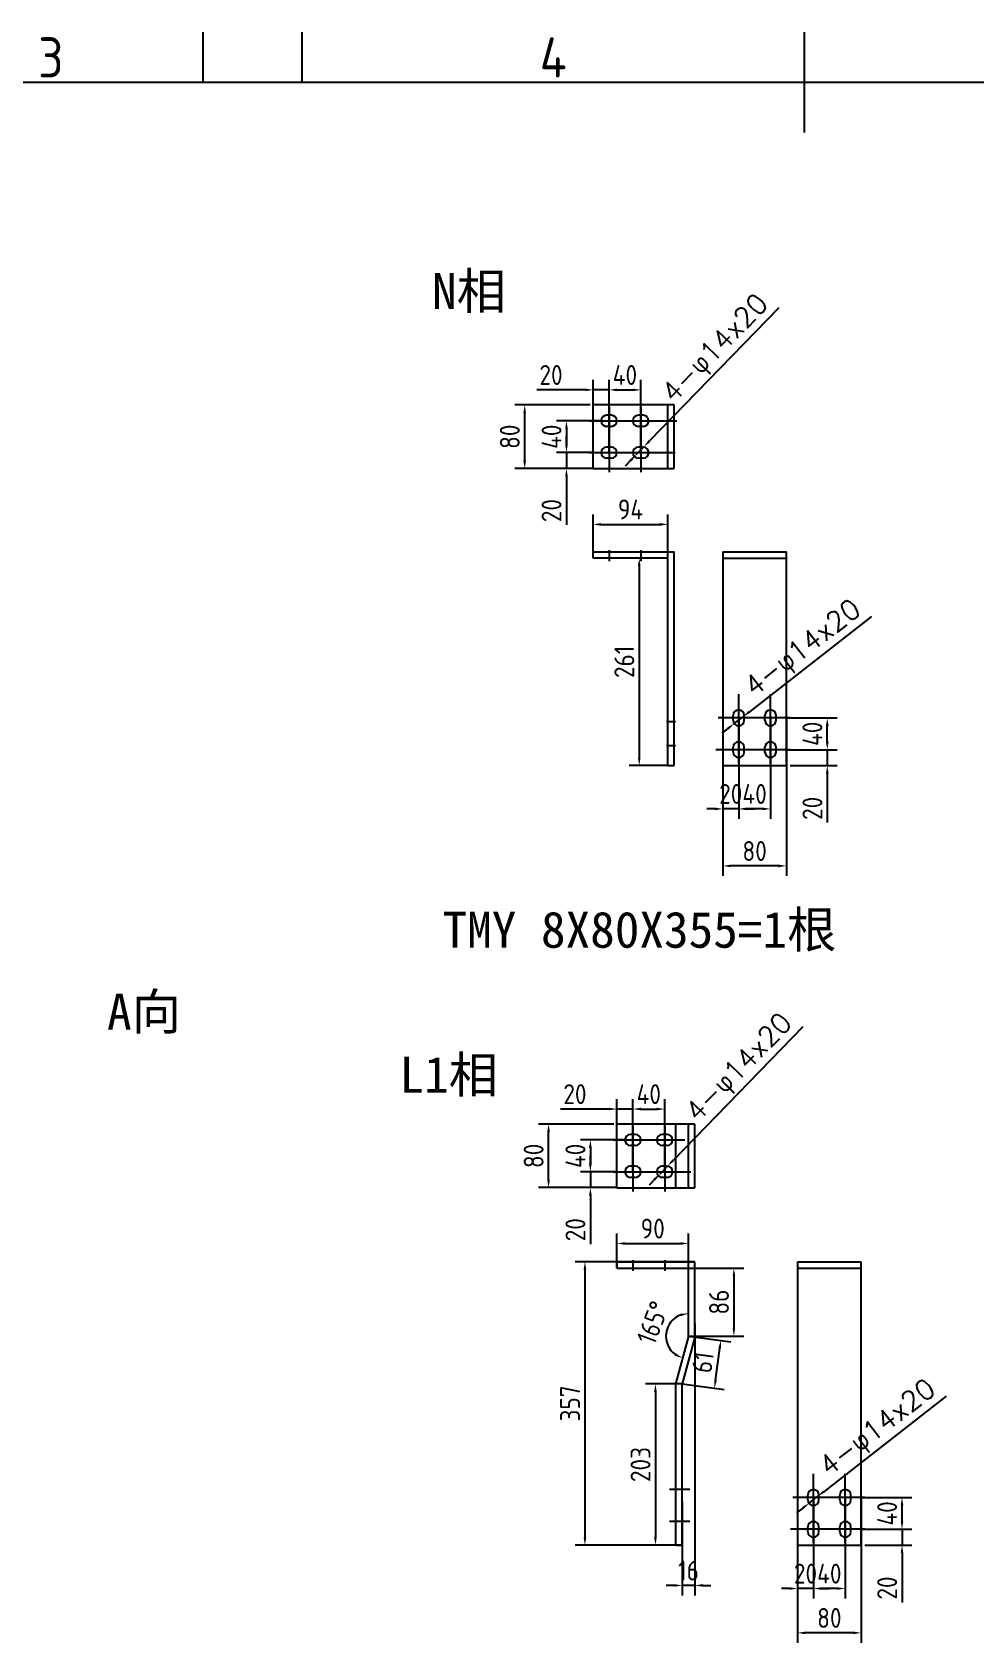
# Model space of a CAD drawing. Extents: x 619634 to 631942, y -3666 to 10046.
# Drawn here: x 628033 to 629219, y 2323 to 4350 of the extents above; entities that cross this region are included whole.
import ezdxf
from ezdxf.enums import TextEntityAlignment as Align

# ---------------------------------------------------------------- set-up
doc = ezdxf.new("R2010")
doc.units = 0
doc.header["$LTSCALE"] = 1000
doc.header["$MEASUREMENT"] = 0
doc.header["$PDMODE"] = 35
doc.layers.get('0').update_dxf_attribs({"linetype": 'CONTINUOUS'})
doc.layers.get('Defpoints').update_dxf_attribs({"linetype": 'CONTINUOUS'})
for name, color, linetype in [('FRAME050', 6, 'CONTINUOUS'), ('FRAME070', 5, 'CONTINUOUS'), ('标注', 3, 'CONTINUOUS')]:
    doc.layers.add(name, color=color, linetype=linetype)
doc.styles.add('ISOCP', font='isocp.shx')
doc.styles.get("Standard").update_dxf_attribs({"font": 'GBENOR', "bigfont": 'GBCBIG'})
doc.styles.add('STYLE2', font='', dxfattribs={"height": 7})
doc.styles.get('STYLE2').set_extended_font_data('SimSun')
doc.dimstyles.get("Standard").update_dxf_attribs({"dimscale": 100, "dimtxt": 3.5, "dimasz": 3.5, "dimexe": 0, "dimexo": 0, "dimgap": 0.2, "dimtad": 1, "dimdec": 0, "dimzin": 0, "dimdsep": 46, "dimtxsty": 'Standard', "dimcen": 0.09, "dimclrd": 3, "dimclre": 3, "dimclrt": 3, "dimadec": 0, "dimazin": 0, "dimtfac": 1, "dimtdec": 0, "dimtmove": 2, "dimatfit": 3, "dimfxl": 1, "dimtolj": 1, "dimtzin": 0, "dimarcsym": 0})
doc.dimstyles.new('STANDARD$0', dxfattribs={"dimtxt": 5, "dimasz": 5, "dimexe": 2.5, "dimexo": 0, "dimgap": 1.25, "dimtad": 1, "dimdec": 0, "dimzin": 0, "dimdsep": 46, "dimtxsty": 'Standard', "dimcen": 0, "dimadec": 0, "dimazin": 0, "dimtfac": 0.514286, "dimtdec": 0, "dimtix": 1, "dimtmove": 0, "dimatfit": 3, "dimfxl": 1, "dimtolj": 1, "dimtzin": 0, "dimarcsym": 0})

# ---------------------------------------------------------------- blocks, each defined once
blk = doc.blocks.new('*D1984')
at = {"layer": 'Defpoints', "color": 0}
for p in [(628799, 3900), (628759, 3821), (628799, 3821)]:
    blk.add_point(p, dxfattribs=at)
at = {"layer": '标注', "color": 0, "lineweight": -2}
for p, q in [((628759, 3821), (628759, 3912.5)), ((628799, 3821), (628799, 3912.5)), ((628769, 3900), (628789, 3900))]:
    blk.add_line(p, q, dxfattribs=at)
at = {"layer": '标注', "color": 0}
for points in [[(628769, 3901.6), (628769, 3898.3), (628759, 3900)], [(628789, 3901.6), (628789, 3898.3), (628799, 3900)]]:
    blk.add_solid(points, dxfattribs=at)
at = {"layer": '标注', "color": 0, "insert": (628779, 3918.7), "char_height": 25, "attachment_point": 5}
blk.add_mtext('\\A1;40', dxfattribs=at)
blk = doc.blocks.new('*D1985')
at = {"layer": 'Defpoints', "color": 0}
for p in [(628749, 3861), (628705.5, 3821), (628739, 3821)]:
    blk.add_point(p, dxfattribs=at)
at = {"layer": '标注', "color": 0, "lineweight": -2}
for p, q in [((628749, 3861), (628693, 3861)), ((628705.5, 3851), (628705.5, 3831)), ((628739, 3821), (628693, 3821))]:
    blk.add_line(p, q, dxfattribs=at)
at = {"layer": '标注', "color": 0}
for points in [[(628703.8, 3851), (628707.1, 3851), (628705.5, 3861)], [(628703.8, 3831), (628707.1, 3831), (628705.5, 3821)]]:
    blk.add_solid(points, dxfattribs=at)
at = {"layer": '标注', "color": 0, "insert": (628686.7, 3841), "char_height": 25, "attachment_point": 5, "rotation": 90}
blk.add_mtext('\\A1;40', dxfattribs=at)
blk = doc.blocks.new('*D1986')
at = {"layer": 'Defpoints', "color": 0}
for p in [(628705.5, 3821), (628739, 3821), (628739, 3801)]:
    blk.add_point(p, dxfattribs=at)
at = {"layer": '标注', "color": 0, "lineweight": -2}
for p, q in [((628705.5, 3831), (628705.5, 3841)), ((628739, 3821), (628693, 3821)), ((628705.5, 3821), (628705.5, 3801)), ((628739, 3801), (628693, 3801)), ((628705.5, 3791), (628705.5, 3730.1))]:
    blk.add_line(p, q, dxfattribs=at)
at = {"layer": '标注', "color": 0}
for points in [[(628703.8, 3831), (628707.1, 3831), (628705.5, 3821)], [(628703.8, 3791), (628707.1, 3791), (628705.5, 3801)]]:
    blk.add_solid(points, dxfattribs=at)
at = {"layer": '标注', "color": 0, "insert": (628686.7, 3748.1), "char_height": 25, "attachment_point": 5, "rotation": 90}
blk.add_mtext('\\A1;20', dxfattribs=at)
blk = doc.blocks.new('*D1987')
at = {"layer": 'Defpoints', "color": 0}
for p in [(628793.2, 3818.5), (628802.9, 3828.5)]:
    blk.add_point(p, dxfattribs=at)
at = {"layer": '标注', "color": 0, "lineweight": -2}
for p, q in [((628972.7, 4003.2), (628809.9, 3835.7)), ((628786.2, 3811.3), (628779.2, 3804.1)), ((628793.2, 3818.5), (628802.9, 3828.5))]:
    blk.add_line(p, q, dxfattribs=at)
at = {"layer": '标注', "color": 0}
for points in [[(628808.7, 3836.8), (628811.1, 3834.5), (628802.9, 3828.5)], [(628785, 3812.4), (628787.4, 3810.1), (628793.2, 3818.5)]]:
    blk.add_solid(points, dxfattribs=at)
at = {"layer": '标注', "color": 0, "insert": (628894.3, 3950.5), "char_height": 25, "attachment_point": 5, "rotation": 45.8294}
blk.add_mtext('\\A1;{\\Ftxt.shx|c0;4-}φ{\\Ftxt.shx|c0;14x20}', dxfattribs=at)
blk = doc.blocks.new('*D1988')
at = {"layer": 'Defpoints', "color": 0}
for p in [(628759, 3900), (628739, 3861), (628759, 3861)]:
    blk.add_point(p, dxfattribs=at)
at = {"layer": '标注', "color": 0, "lineweight": -2}
for p, q in [((628739, 3861), (628739, 3912.5)), ((628759, 3861), (628759, 3912.5)), ((628729, 3900), (628668.1, 3900)), ((628759, 3900), (628739, 3900)), ((628769, 3900), (628779, 3900))]:
    blk.add_line(p, q, dxfattribs=at)
at = {"layer": '标注', "color": 0}
for points in [[(628729, 3901.6), (628729, 3898.3), (628739, 3900)], [(628769, 3901.6), (628769, 3898.3), (628759, 3900)]]:
    blk.add_solid(points, dxfattribs=at)
at = {"layer": '标注', "color": 0, "insert": (628686, 3918.7), "char_height": 25, "attachment_point": 5}
blk.add_mtext('\\A1;20', dxfattribs=at)
blk = doc.blocks.new('*D1989')
at = {"layer": 'Defpoints', "color": 0}
for p in [(628652.9, 3881), (628735.2, 3881), (628735.2, 3801)]:
    blk.add_point(p, dxfattribs=at)
at = {"layer": '标注', "color": 0, "lineweight": -2}
for p, q in [((628735.2, 3881), (628640.4, 3881)), ((628652.9, 3811), (628652.9, 3871)), ((628735.2, 3801), (628640.4, 3801))]:
    blk.add_line(p, q, dxfattribs=at)
at = {"layer": '标注', "color": 0}
for points in [[(628651.2, 3871), (628654.6, 3871), (628652.9, 3881)], [(628651.2, 3811), (628654.6, 3811), (628652.9, 3801)]]:
    blk.add_solid(points, dxfattribs=at)
at = {"layer": '标注', "color": 0, "insert": (628634.2, 3841), "char_height": 25, "attachment_point": 5, "rotation": 90}
blk.add_mtext('\\A1;80', dxfattribs=at)
blk = doc.blocks.new('*D1990')
at = {"layer": 'Defpoints', "color": 0}
for p in [(628902.1, 3487.2), (628982.1, 3487.2), (628902.1, 3301)]:
    blk.add_point(p, dxfattribs=at)
at = {"layer": '标注', "color": 0, "lineweight": -2}
for p, q in [((628902.1, 3487.2), (628902.1, 3288.5)), ((628982.1, 3487.2), (628982.1, 3288.5)), ((628972.1, 3301), (628912.1, 3301))]:
    blk.add_line(p, q, dxfattribs=at)
at = {"layer": '标注', "color": 0}
for points in [[(628912.1, 3302.6), (628912.1, 3299.3), (628902.1, 3301)], [(628972.1, 3302.6), (628972.1, 3299.3), (628982.1, 3301)]]:
    blk.add_solid(points, dxfattribs=at)
at = {"layer": '标注', "color": 0, "insert": (628942.1, 3319.7), "char_height": 25, "attachment_point": 5}
blk.add_mtext('\\A1;80', dxfattribs=at)
blk = doc.blocks.new('*D1991')
at = {"layer": 'Defpoints', "color": 0}
for p in [(628922.1, 3487.2), (628962.1, 3487.2), (628922.1, 3372.7)]:
    blk.add_point(p, dxfattribs=at)
at = {"layer": '标注', "color": 0, "lineweight": -2}
for p, q in [((628922.1, 3487.2), (628922.1, 3360.2)), ((628962.1, 3487.2), (628962.1, 3360.2)), ((628952.1, 3372.7), (628932.1, 3372.7))]:
    blk.add_line(p, q, dxfattribs=at)
at = {"layer": '标注', "color": 0}
for points in [[(628932.1, 3374.4), (628932.1, 3371), (628922.1, 3372.7)], [(628952.1, 3374.4), (628952.1, 3371), (628962.1, 3372.7)]]:
    blk.add_solid(points, dxfattribs=at)
at = {"layer": '标注', "color": 0, "insert": (628942.1, 3391.5), "char_height": 25, "attachment_point": 5}
blk.add_mtext('\\A1;40', dxfattribs=at)
blk = doc.blocks.new('*D1992')
at = {"layer": 'Defpoints', "color": 0}
for p in [(628982.1, 3487.2), (629033.5, 3487.2), (628982.1, 3447.2)]:
    blk.add_point(p, dxfattribs=at)
at = {"layer": '标注', "color": 0, "lineweight": -2}
for p, q in [((628982.1, 3487.2), (629046, 3487.2)), ((629033.5, 3457.2), (629033.5, 3477.2)), ((628982.1, 3447.2), (629046, 3447.2))]:
    blk.add_line(p, q, dxfattribs=at)
at = {"layer": '标注', "color": 0}
for points in [[(629031.8, 3477.2), (629035.2, 3477.2), (629033.5, 3487.2)], [(629031.8, 3457.2), (629035.2, 3457.2), (629033.5, 3447.2)]]:
    blk.add_solid(points, dxfattribs=at)
at = {"layer": '标注', "color": 0, "insert": (629014.8, 3467.2), "char_height": 25, "attachment_point": 5, "rotation": 90}
blk.add_mtext('\\A1;40', dxfattribs=at)
blk = doc.blocks.new('*D1993')
at = {"layer": 'Defpoints', "color": 0}
for p in [(628902.1, 3487.2), (628922.1, 3487.2), (628902.1, 3372.7)]:
    blk.add_point(p, dxfattribs=at)
at = {"layer": '标注', "color": 0, "lineweight": -2}
for p, q in [((628902.1, 3487.2), (628902.1, 3360.2)), ((628922.1, 3487.2), (628922.1, 3360.2)), ((628892.1, 3372.7), (628882.1, 3372.7)), ((628922.1, 3372.7), (628902.1, 3372.7)), ((628932.1, 3372.7), (628942.1, 3372.7))]:
    blk.add_line(p, q, dxfattribs=at)
at = {"layer": '标注', "color": 0}
for points in [[(628892.1, 3374.4), (628892.1, 3371), (628902.1, 3372.7)], [(628932.1, 3374.4), (628932.1, 3371), (628922.1, 3372.7)]]:
    blk.add_solid(points, dxfattribs=at)
at = {"layer": '标注', "color": 0, "insert": (628912.1, 3391.5), "char_height": 25, "attachment_point": 5}
blk.add_mtext('\\A1;20', dxfattribs=at)
blk = doc.blocks.new('*D1994')
at = {"layer": 'Defpoints', "color": 0}
for p in [(628982.1, 3447.2), (629033.5, 3447.2), (628986.7, 3427.2)]:
    blk.add_point(p, dxfattribs=at)
at = {"layer": '标注', "color": 0, "lineweight": -2}
for p, q in [((629033.5, 3457.2), (629033.5, 3467.2)), ((628982.1, 3447.2), (629046, 3447.2)), ((629033.5, 3447.2), (629033.5, 3427.2)), ((628986.7, 3427.2), (629046, 3427.2)), ((629033.5, 3417.2), (629033.5, 3355.4))]:
    blk.add_line(p, q, dxfattribs=at)
at = {"layer": '标注', "color": 0}
for points in [[(629031.8, 3457.2), (629035.2, 3457.2), (629033.5, 3447.2)], [(629031.8, 3417.2), (629035.2, 3417.2), (629033.5, 3427.2)]]:
    blk.add_solid(points, dxfattribs=at)
at = {"layer": '标注', "color": 0, "insert": (629014.8, 3373.4), "char_height": 25, "attachment_point": 5, "rotation": 90}
blk.add_mtext('\\A1;20', dxfattribs=at)
blk = doc.blocks.new('*D1995')
at = {"layer": 'Defpoints', "color": 0}
for p in [(628927.6, 3488.7), (628916.5, 3480.1)]:
    blk.add_point(p, dxfattribs=at)
at = {"layer": '标注', "color": 0, "lineweight": -2}
for p, q in [((629089.2, 3614.7), (628935.5, 3494.9)), ((628916.5, 3480.1), (628927.6, 3488.7)), ((628908.6, 3474), (628900.8, 3467.8))]:
    blk.add_line(p, q, dxfattribs=at)
at = {"layer": '标注', "color": 0}
for points in [[(628934.4, 3496.2), (628936.5, 3493.6), (628927.6, 3488.7)], [(628907.6, 3475.3), (628909.7, 3472.7), (628916.5, 3480.1)]]:
    blk.add_solid(points, dxfattribs=at)
at = {"layer": '标注', "color": 0, "insert": (629004.3, 3573.2), "char_height": 25, "attachment_point": 5, "rotation": 37.9261}
blk.add_mtext('\\A1;{\\Ftxt.shx|c0;4-}φ{\\Ftxt.shx|c0;14x20}', dxfattribs=at)
blk = doc.blocks.new('*D2022')
at = {"layer": 'Defpoints', "color": 0}
for p in [(628829, 2995), (628789, 2916.1), (628829, 2916.1)]:
    blk.add_point(p, dxfattribs=at)
at = {"layer": '标注', "color": 0, "lineweight": -2}
for p, q in [((628789, 2916.1), (628789, 3007.5)), ((628829, 2916.1), (628829, 3007.5)), ((628799, 2995), (628819, 2995))]:
    blk.add_line(p, q, dxfattribs=at)
at = {"layer": '标注', "color": 0}
for points in [[(628799, 2996.7), (628799, 2993.4), (628789, 2995)], [(628819, 2996.7), (628819, 2993.4), (628829, 2995)]]:
    blk.add_solid(points, dxfattribs=at)
at = {"layer": '标注', "color": 0, "insert": (628809, 3013.8), "char_height": 25, "attachment_point": 5}
blk.add_mtext('\\A1;40', dxfattribs=at)
blk = doc.blocks.new('*D2023')
at = {"layer": 'Defpoints', "color": 0}
for p in [(628779, 2956.1), (628735.5, 2916.1), (628769, 2916.1)]:
    blk.add_point(p, dxfattribs=at)
at = {"layer": '标注', "color": 0, "lineweight": -2}
for p, q in [((628779, 2956.1), (628723, 2956.1)), ((628735.5, 2946.1), (628735.5, 2926.1)), ((628769, 2916.1), (628723, 2916.1))]:
    blk.add_line(p, q, dxfattribs=at)
at = {"layer": '标注', "color": 0}
for points in [[(628733.8, 2946.1), (628737.2, 2946.1), (628735.5, 2956.1)], [(628733.8, 2926.1), (628737.2, 2926.1), (628735.5, 2916.1)]]:
    blk.add_solid(points, dxfattribs=at)
at = {"layer": '标注', "color": 0, "insert": (628716.7, 2936.1), "char_height": 25, "attachment_point": 5, "rotation": 90}
blk.add_mtext('\\A1;40', dxfattribs=at)
blk = doc.blocks.new('*D2024')
at = {"layer": 'Defpoints', "color": 0}
for p in [(628735.5, 2916.1), (628769, 2916.1), (628769, 2896.1)]:
    blk.add_point(p, dxfattribs=at)
at = {"layer": '标注', "color": 0, "lineweight": -2}
for p, q in [((628735.5, 2926.1), (628735.5, 2936.1)), ((628769, 2916.1), (628723, 2916.1)), ((628735.5, 2916.1), (628735.5, 2896.1)), ((628769, 2896.1), (628723, 2896.1)), ((628735.5, 2886.1), (628735.5, 2825.2))]:
    blk.add_line(p, q, dxfattribs=at)
at = {"layer": '标注', "color": 0}
for points in [[(628733.8, 2926.1), (628737.2, 2926.1), (628735.5, 2916.1)], [(628733.8, 2886.1), (628737.2, 2886.1), (628735.5, 2896.1)]]:
    blk.add_solid(points, dxfattribs=at)
at = {"layer": '标注', "color": 0, "insert": (628716.7, 2843.2), "char_height": 25, "attachment_point": 5, "rotation": 90}
blk.add_mtext('\\A1;20', dxfattribs=at)
blk = doc.blocks.new('*D2025')
at = {"layer": 'Defpoints', "color": 0}
for p in [(628833, 2923.6), (628823.2, 2913.5)]:
    blk.add_point(p, dxfattribs=at)
at = {"layer": '标注', "color": 0, "lineweight": -2}
for p, q in [((629002.7, 3098.3), (628839.9, 2930.7)), ((628823.2, 2913.5), (628833, 2923.6)), ((628816.2, 2906.4), (628809.3, 2899.2))]:
    blk.add_line(p, q, dxfattribs=at)
at = {"layer": '标注', "color": 0}
for points in [[(628838.7, 2931.9), (628841.1, 2929.6), (628833, 2923.6)], [(628815, 2907.5), (628817.4, 2905.2), (628823.2, 2913.5)]]:
    blk.add_solid(points, dxfattribs=at)
at = {"layer": '标注', "color": 0, "insert": (628924.4, 3045.6), "char_height": 25, "attachment_point": 5, "rotation": 45.8294}
blk.add_mtext('\\A1;{\\Ftxt.shx|c0;4-}φ{\\Ftxt.shx|c0;14x20}', dxfattribs=at)
blk = doc.blocks.new('*D2026')
at = {"layer": 'Defpoints', "color": 0}
for p in [(628789, 2995), (628769, 2956.1), (628789, 2956.1)]:
    blk.add_point(p, dxfattribs=at)
at = {"layer": '标注', "color": 0, "lineweight": -2}
for p, q in [((628769, 2956.1), (628769, 3007.5)), ((628789, 2956.1), (628789, 3007.5)), ((628759, 2995), (628698.1, 2995)), ((628789, 2995), (628769, 2995)), ((628799, 2995), (628809, 2995))]:
    blk.add_line(p, q, dxfattribs=at)
at = {"layer": '标注', "color": 0}
for points in [[(628759, 2996.7), (628759, 2993.4), (628769, 2995)], [(628799, 2996.7), (628799, 2993.4), (628789, 2995)]]:
    blk.add_solid(points, dxfattribs=at)
at = {"layer": '标注', "color": 0, "insert": (628716.1, 3013.8), "char_height": 25, "attachment_point": 5}
blk.add_mtext('\\A1;20', dxfattribs=at)
blk = doc.blocks.new('*D2027')
at = {"layer": 'Defpoints', "color": 0}
for p in [(628682.9, 2976.1), (628765.2, 2976.1), (628765.2, 2896.1)]:
    blk.add_point(p, dxfattribs=at)
at = {"layer": '标注', "color": 0, "lineweight": -2}
for p, q in [((628765.2, 2976.1), (628670.4, 2976.1)), ((628682.9, 2906.1), (628682.9, 2966.1)), ((628765.2, 2896.1), (628670.4, 2896.1))]:
    blk.add_line(p, q, dxfattribs=at)
at = {"layer": '标注', "color": 0}
for points in [[(628681.3, 2966.1), (628684.6, 2966.1), (628682.9, 2976.1)], [(628681.3, 2906.1), (628684.6, 2906.1), (628682.9, 2896.1)]]:
    blk.add_solid(points, dxfattribs=at)
at = {"layer": '标注', "color": 0, "insert": (628664.2, 2936.1), "char_height": 25, "attachment_point": 5, "rotation": 90}
blk.add_mtext('\\A1;80', dxfattribs=at)
blk = doc.blocks.new('*D2028')
at = {"layer": 'Defpoints', "color": 0}
for p in [(628996.1, 2506.2), (629076.1, 2506.2), (628996.1, 2335.9)]:
    blk.add_point(p, dxfattribs=at)
at = {"layer": '标注', "color": 0, "lineweight": -2}
for p, q in [((628996.1, 2506.2), (628996.1, 2323.4)), ((629076.1, 2506.2), (629076.1, 2323.4)), ((629066.1, 2335.9), (629006.1, 2335.9))]:
    blk.add_line(p, q, dxfattribs=at)
at = {"layer": '标注', "color": 0}
for points in [[(629006.1, 2337.6), (629006.1, 2334.2), (628996.1, 2335.9)], [(629066.1, 2337.6), (629066.1, 2334.2), (629076.1, 2335.9)]]:
    blk.add_solid(points, dxfattribs=at)
at = {"layer": '标注', "color": 0, "insert": (629036.1, 2354.7), "char_height": 25, "attachment_point": 5}
blk.add_mtext('\\A1;80', dxfattribs=at)
blk = doc.blocks.new('*D2029')
at = {"layer": 'Defpoints', "color": 0}
for p in [(629016.1, 2506.2), (629056.1, 2506.2), (629016.1, 2391.7)]:
    blk.add_point(p, dxfattribs=at)
at = {"layer": '标注', "color": 0, "lineweight": -2}
for p, q in [((629016.1, 2506.2), (629016.1, 2379.2)), ((629056.1, 2506.2), (629056.1, 2379.2)), ((629046.1, 2391.7), (629026.1, 2391.7))]:
    blk.add_line(p, q, dxfattribs=at)
at = {"layer": '标注', "color": 0}
for points in [[(629026.1, 2393.3), (629026.1, 2390), (629016.1, 2391.7)], [(629046.1, 2393.3), (629046.1, 2390), (629056.1, 2391.7)]]:
    blk.add_solid(points, dxfattribs=at)
at = {"layer": '标注', "color": 0, "insert": (629036.1, 2410.4), "char_height": 25, "attachment_point": 5}
blk.add_mtext('\\A1;40', dxfattribs=at)
blk = doc.blocks.new('*D2030')
at = {"layer": 'Defpoints', "color": 0}
for p in [(629076.1, 2506.2), (629127.5, 2506.2), (629076.1, 2466.2)]:
    blk.add_point(p, dxfattribs=at)
at = {"layer": '标注', "color": 0, "lineweight": -2}
for p, q in [((629076.1, 2506.2), (629140, 2506.2)), ((629127.5, 2476.2), (629127.5, 2496.2)), ((629076.1, 2466.2), (629140, 2466.2))]:
    blk.add_line(p, q, dxfattribs=at)
at = {"layer": '标注', "color": 0}
for points in [[(629125.9, 2496.2), (629129.2, 2496.2), (629127.5, 2506.2)], [(629125.9, 2476.2), (629129.2, 2476.2), (629127.5, 2466.2)]]:
    blk.add_solid(points, dxfattribs=at)
at = {"layer": '标注', "color": 0, "insert": (629108.8, 2486.2), "char_height": 25, "attachment_point": 5, "rotation": 90}
blk.add_mtext('\\A1;40', dxfattribs=at)
blk = doc.blocks.new('*D2031')
at = {"layer": 'Defpoints', "color": 0}
for p in [(628996.1, 2506.2), (629016.1, 2506.2), (628996.1, 2391.7)]:
    blk.add_point(p, dxfattribs=at)
at = {"layer": '标注', "color": 0, "lineweight": -2}
for p, q in [((628996.1, 2506.2), (628996.1, 2379.2)), ((629016.1, 2506.2), (629016.1, 2379.2)), ((628986.1, 2391.7), (628976.1, 2391.7)), ((629016.1, 2391.7), (628996.1, 2391.7)), ((629026.1, 2391.7), (629036.1, 2391.7))]:
    blk.add_line(p, q, dxfattribs=at)
at = {"layer": '标注', "color": 0}
for points in [[(628986.1, 2393.3), (628986.1, 2390), (628996.1, 2391.7)], [(629026.1, 2393.3), (629026.1, 2390), (629016.1, 2391.7)]]:
    blk.add_solid(points, dxfattribs=at)
at = {"layer": '标注', "color": 0, "insert": (629006.1, 2410.4), "char_height": 25, "attachment_point": 5}
blk.add_mtext('\\A1;20', dxfattribs=at)
blk = doc.blocks.new('*D2032')
at = {"layer": 'Defpoints', "color": 0}
for p in [(629076.1, 2466.2), (629127.5, 2466.2), (629080.7, 2446.2)]:
    blk.add_point(p, dxfattribs=at)
at = {"layer": '标注', "color": 0, "lineweight": -2}
for p, q in [((629127.5, 2476.2), (629127.5, 2486.2)), ((629076.1, 2466.2), (629140, 2466.2)), ((629127.5, 2466.2), (629127.5, 2446.2)), ((629080.7, 2446.2), (629140, 2446.2)), ((629127.5, 2436.2), (629127.5, 2374.3))]:
    blk.add_line(p, q, dxfattribs=at)
at = {"layer": '标注', "color": 0}
for points in [[(629125.9, 2476.2), (629129.2, 2476.2), (629127.5, 2466.2)], [(629125.9, 2436.2), (629129.2, 2436.2), (629127.5, 2446.2)]]:
    blk.add_solid(points, dxfattribs=at)
at = {"layer": '标注', "color": 0, "insert": (629108.8, 2392.3), "char_height": 25, "attachment_point": 5, "rotation": 90}
blk.add_mtext('\\A1;20', dxfattribs=at)
blk = doc.blocks.new('*D2033')
at = {"layer": 'Defpoints', "color": 0}
for p in [(629010.6, 2499.1), (629021.6, 2507.7)]:
    blk.add_point(p, dxfattribs=at)
at = {"layer": '标注', "color": 0, "lineweight": -2}
for p, q in [((629183.2, 2633.6), (629029.5, 2513.8)), ((629002.7, 2492.9), (628994.8, 2486.8)), ((629010.6, 2499.1), (629021.6, 2507.7))]:
    blk.add_line(p, q, dxfattribs=at)
at = {"layer": '标注', "color": 0}
for points in [[(629028.5, 2515.2), (629030.5, 2512.5), (629021.6, 2507.7)], [(629001.7, 2494.3), (629003.7, 2491.6), (629010.6, 2499.1)]]:
    blk.add_solid(points, dxfattribs=at)
at = {"layer": '标注', "color": 0, "insert": (629098.3, 2592.1), "char_height": 25, "attachment_point": 5, "rotation": 37.9261}
blk.add_mtext('\\A1;{\\Ftxt.shx|c0;4-}φ{\\Ftxt.shx|c0;14x20}', dxfattribs=at)
blk = doc.blocks.new('*D2037')
at = {"layer": 'Defpoints', "color": 0}
for p in [(628833, 3730.7), (628739, 3688.3), (628833, 3688.3)]:
    blk.add_point(p, dxfattribs=at)
at = {"layer": '标注', "color": 0, "lineweight": -2}
for p, q in [((628739, 3688.3), (628739, 3743.2)), ((628749, 3730.7), (628823, 3730.7)), ((628833, 3688.3), (628833, 3743.2))]:
    blk.add_line(p, q, dxfattribs=at)
at = {"layer": '标注', "color": 0}
for points in [[(628749, 3732.4), (628749, 3729), (628739, 3730.7)], [(628823, 3732.4), (628823, 3729), (628833, 3730.7)]]:
    blk.add_solid(points, dxfattribs=at)
at = {"layer": '标注', "color": 0, "insert": (628786, 3749.5), "char_height": 25, "attachment_point": 5}
blk.add_mtext('\\A1;94', dxfattribs=at)
blk = doc.blocks.new('*D2038')
at = {"layer": 'Defpoints', "color": 0}
for p in [(628833, 3688.3), (628797, 3427.2), (628833, 3427.2)]:
    blk.add_point(p, dxfattribs=at)
at = {"layer": '标注', "color": 0, "lineweight": -2}
for p, q in [((628833, 3688.3), (628784.5, 3688.3)), ((628797, 3678.3), (628797, 3437.2)), ((628833, 3427.2), (628784.5, 3427.2))]:
    blk.add_line(p, q, dxfattribs=at)
at = {"layer": '标注', "color": 0}
for points in [[(628795.3, 3678.3), (628798.6, 3678.3), (628797, 3688.3)], [(628795.3, 3437.2), (628798.6, 3437.2), (628797, 3427.2)]]:
    blk.add_solid(points, dxfattribs=at)
at = {"layer": '标注', "color": 0, "insert": (628778.2, 3557.7), "char_height": 25, "attachment_point": 5, "rotation": 90}
blk.add_mtext('\\A1;261', dxfattribs=at)
blk = doc.blocks.new('*D2042')
at = {"layer": 'Defpoints', "color": 0}
for p in [(628859, 2825.9), (628769, 2802.9), (628859, 2794.9)]:
    blk.add_point(p, dxfattribs=at)
at = {"layer": '标注', "color": 0, "lineweight": -2}
for p, q in [((628769, 2802.9), (628769, 2838.4)), ((628859, 2794.9), (628859, 2838.4)), ((628779, 2825.9), (628849, 2825.9))]:
    blk.add_line(p, q, dxfattribs=at)
at = {"layer": '标注', "color": 0}
for points in [[(628779, 2827.5), (628779, 2824.2), (628769, 2825.9)], [(628849, 2827.5), (628849, 2824.2), (628859, 2825.9)]]:
    blk.add_solid(points, dxfattribs=at)
at = {"layer": '标注', "color": 0, "insert": (628814, 2844.6), "char_height": 25, "attachment_point": 5}
blk.add_mtext('\\A1;90', dxfattribs=at)
blk = doc.blocks.new('*D2043')
at = {"layer": 'Defpoints', "color": 0}
for p in [(628859, 2794.9), (628859, 2709.3), (628916, 2709.3)]:
    blk.add_point(p, dxfattribs=at)
at = {"layer": '标注', "color": 0, "lineweight": -2}
for p, q in [((628859, 2794.9), (628928.5, 2794.9)), ((628916, 2784.9), (628916, 2719.3)), ((628859, 2709.3), (628928.5, 2709.3))]:
    blk.add_line(p, q, dxfattribs=at)
at = {"layer": '标注', "color": 0}
for points in [[(628914.4, 2784.9), (628917.7, 2784.9), (628916, 2794.9)], [(628914.4, 2719.3), (628917.7, 2719.3), (628916, 2709.3)]]:
    blk.add_solid(points, dxfattribs=at)
at = {"layer": '标注', "color": 0, "insert": (628897.3, 2752.1), "char_height": 25, "attachment_point": 5, "rotation": 90}
blk.add_mtext('\\A1;86', dxfattribs=at)
blk = doc.blocks.new('*D2044')
at = {"layer": 'Defpoints', "color": 0}
for p in [(628851, 2649.1), (628817.4, 2446.2), (628851, 2446.2)]:
    blk.add_point(p, dxfattribs=at)
at = {"layer": '标注', "color": 0, "lineweight": -2}
for p, q in [((628851, 2649.1), (628804.9, 2649.1)), ((628817.4, 2639.1), (628817.4, 2456.2)), ((628851, 2446.2), (628804.9, 2446.2))]:
    blk.add_line(p, q, dxfattribs=at)
at = {"layer": '标注', "color": 0}
for points in [[(628815.7, 2639.1), (628819, 2639.1), (628817.4, 2649.1)], [(628815.7, 2456.2), (628819, 2456.2), (628817.4, 2446.2)]]:
    blk.add_solid(points, dxfattribs=at)
at = {"layer": '标注', "color": 0, "insert": (628798.6, 2547.7), "char_height": 25, "attachment_point": 5, "rotation": 90}
blk.add_mtext('\\A1;203', dxfattribs=at)
blk = doc.blocks.new('*D2045')
at = {"layer": 'Defpoints', "color": 0}
for p in [(628859, 2709.3), (628899.6, 2703.9), (628851, 2649.1)]:
    blk.add_point(p, dxfattribs=at)
at = {"layer": '标注', "color": 0, "lineweight": -2}
for p, q in [((628859, 2709.3), (628912, 2702.2)), ((628892.9, 2653.6), (628898.3, 2694)), ((628851, 2649.1), (628904, 2642.1))]:
    blk.add_line(p, q, dxfattribs=at)
at = {"layer": '标注', "color": 0}
for points in [[(628896.6, 2694.2), (628899.9, 2693.7), (628899.6, 2703.9)], [(628891.3, 2653.8), (628894.6, 2653.4), (628891.6, 2643.7)]]:
    blk.add_solid(points, dxfattribs=at)
at = {"layer": '标注', "color": 0, "insert": (628877, 2676.3), "char_height": 25, "attachment_point": 5, "rotation": 82.425}
blk.add_mtext('\\A1;61', dxfattribs=at)
blk = doc.blocks.new('*D2046')
at = {"layer": 'Defpoints', "color": 0}
for p in [(628867, 2802.9), (628728.7, 2446.2), (628851, 2446.2)]:
    blk.add_point(p, dxfattribs=at)
at = {"layer": '标注', "color": 0, "lineweight": -2}
for p, q in [((628867, 2802.9), (628716.2, 2802.9)), ((628728.7, 2792.9), (628728.7, 2456.2)), ((628851, 2446.2), (628716.2, 2446.2))]:
    blk.add_line(p, q, dxfattribs=at)
at = {"layer": '标注', "color": 0}
for points in [[(628727, 2792.9), (628730.4, 2792.9), (628728.7, 2802.9)], [(628727, 2456.2), (628730.4, 2456.2), (628728.7, 2446.2)]]:
    blk.add_solid(points, dxfattribs=at)
at = {"layer": '标注', "color": 0, "insert": (628710, 2624.6), "char_height": 25, "attachment_point": 5, "rotation": 90}
blk.add_mtext('\\A1;357', dxfattribs=at)
blk = doc.blocks.new('*D2047')
at = {"layer": 'Defpoints', "color": 0}
for p in [(628867, 2725), (628851, 2500.8), (628851, 2395.6)]:
    blk.add_point(p, dxfattribs=at)
at = {"layer": '标注', "color": 0, "lineweight": -2}
for p, q in [((628867, 2725), (628867, 2383.1)), ((628851, 2500.8), (628851, 2383.1)), ((628841, 2395.6), (628831, 2395.6)), ((628867, 2395.6), (628851, 2395.6)), ((628877, 2395.6), (628887, 2395.6))]:
    blk.add_line(p, q, dxfattribs=at)
at = {"layer": '标注', "color": 0}
for points in [[(628841, 2397.3), (628841, 2393.9), (628851, 2395.6)], [(628877, 2397.3), (628877, 2393.9), (628867, 2395.6)]]:
    blk.add_solid(points, dxfattribs=at)
at = {"layer": '标注', "color": 0, "insert": (628859, 2414.3), "char_height": 25, "attachment_point": 5}
blk.add_mtext('\\A1;16', dxfattribs=at)
blk = doc.blocks.new('*D2048')
at = {"layer": 'Defpoints', "color": 0}
for p in [(628859, 2794.9), (628832.1, 2699.6), (628859, 2709.3), (628859, 2709.3), (628843, 2650.6)]:
    blk.add_point(p, dxfattribs=at)
at = {"layer": '标注', "color": 0, "lineweight": -2}
blk.add_arc((628859, 2709.3), 28.5, 110.1836, 234.567, dxfattribs=at)
at = {"layer": '标注', "color": 0}
for points in [[(628848.9, 2737.7), (628849.4, 2734.4), (628859, 2737.8)], [(628843.2, 2687.5), (628841.7, 2684.5), (628851.5, 2681.7)]]:
    blk.add_solid(points, dxfattribs=at)
at = {"layer": '标注', "color": 0, "insert": (628814.1, 2726.2), "char_height": 25, "attachment_point": 5, "rotation": 69.2764}
blk.add_mtext('\\A1;165°', dxfattribs=at)

msp = doc.modelspace()

# ---------------------------------------------------------------- linework, layer by layer
at = {"color": 7}
msp.add_lwpolyline([(628442.522, 3045.944, 0, 0, 0), (628240.741, 3045.944, 40, 0, 0), (628070.712, 3045.944, 0, 0, 0)], format="xyseb", dxfattribs=at)
at = {"layer": 'FRAME050'}
for p, q in [((628248.528, 4286.843), (628248.528, 4350.023)), ((628372.85, 4286.843), (628372.85, 4350.023)), ((629004.65, 4223.663), (629004.65, 4350.023))]:
    msp.add_line(p, q, dxfattribs=at)
at = {"layer": 'FRAME070'}
msp.add_line((631815.705, 4286.843), (626984.928, 4286.843), dxfattribs=at)
at = {"layer": '标注', "color": 0}
for p, q in [((628738.958, 3801.011), (628738.958, 3881.011)), ((628840.958, 3881.011), (628738.958, 3881.011)), ((628828.958, 3881.011), (628738.958, 3881.011)), ((628758.958, 3878.216), (628758.958, 3796.319)), ((628798.958, 3878.216), (628798.958, 3796.319)), ((628832.958, 3801.011), (628832.958, 3881.011)), ((628840.958, 3801.011), (628840.958, 3881.011)), ((628734.353, 3861.011), (628844.422, 3861.011)), ((628761.958, 3868.011), (628755.958, 3868.011)), ((628761.958, 3854.011), (628755.958, 3854.011)), ((628801.958, 3868.011), (628795.958, 3868.011)), ((628801.958, 3854.011), (628795.958, 3854.011)), ((628734.177, 3821.011), (628842.03, 3821.011)), ((628761.958, 3828.011), (628755.958, 3828.011)), ((628761.958, 3814.011), (628755.958, 3814.011)), ((628801.958, 3828.011), (628795.958, 3828.011)), ((628801.958, 3814.011), (628795.958, 3814.011)), ((628738.958, 3801.011), (628840.958, 3801.011)), ((628738.958, 3696.261), (628840.958, 3696.261)), ((628738.958, 3688.261), (628738.958, 3696.261)), ((628738.958, 3696.261), (628840.958, 3696.261)), ((628758.958, 3698.296), (628758.958, 3684.61)), ((628798.958, 3698.296), (628798.958, 3684.61)), ((628840.958, 3427.236), (628840.958, 3696.261)), ((628902.053, 3696.261), (628902.053, 3427.236)), ((628902.053, 3696.261), (628982.053, 3696.261)), ((628982.053, 3427.236), (628982.053, 3696.261)), ((628832.958, 3688.261), (628738.958, 3688.261)), ((628832.958, 3427.236), (628832.958, 3688.261)), ((628902.053, 3688.261), (628982.053, 3688.261)), ((628922.053, 3430.031), (628922.053, 3516.928)), ((628962.053, 3430.031), (628962.053, 3516.928)), ((628986.835, 3487.236), (628896.238, 3487.236)), ((628915.053, 3484.236), (628915.053, 3490.236)), ((628929.053, 3484.236), (628929.053, 3490.236)), ((628955.053, 3484.236), (628955.053, 3490.236)), ((628969.053, 3484.236), (628969.053, 3490.236)), ((628842.529, 3482.236), (628831.359, 3482.236)), ((628842.529, 3452.236), (628831.359, 3452.236)), ((628986.658, 3447.236), (628893.134, 3447.236)), ((628915.053, 3444.236), (628915.053, 3450.236)), ((628929.053, 3444.236), (628929.053, 3450.236)), ((628955.053, 3444.236), (628955.053, 3450.236)), ((628969.053, 3444.236), (628969.053, 3450.236)), ((628832.958, 3427.236), (628840.958, 3427.236)), ((628902.053, 3427.236), (628982.053, 3427.236)), ((628768.99, 2896.08), (628768.99, 2976.08)), ((628866.99, 2976.08), (628768.99, 2976.08)), ((628864.99, 2976.08), (628768.99, 2976.08)), ((628791.99, 2963.08), (628785.99, 2963.08)), ((628788.99, 2973.286), (628788.99, 2891.388)), ((628831.99, 2963.08), (628825.99, 2963.08)), ((628828.99, 2973.286), (628828.99, 2891.388)), ((628842.99, 2896.08), (628842.99, 2976.08)), ((628858.99, 2896.08), (628858.99, 2976.08)), ((628866.99, 2896.08), (628866.99, 2976.08)), ((628764.385, 2956.08), (628854.453, 2956.08)), ((628791.99, 2949.08), (628785.99, 2949.08)), ((628831.99, 2949.08), (628825.99, 2949.08)), ((628791.99, 2923.08), (628785.99, 2923.08)), ((628831.99, 2923.08), (628825.99, 2923.08)), ((628764.208, 2916.08), (628862.062, 2916.08)), ((628791.99, 2909.08), (628785.99, 2909.08)), ((628831.99, 2909.08), (628825.99, 2909.08)), ((628768.99, 2896.08), (628866.99, 2896.08)), ((628768.99, 2802.941), (628848.99, 2802.941)), ((628768.99, 2802.941), (628768.99, 2794.941)), ((628768.99, 2794.941), (628768.99, 2802.941)), ((628768.99, 2802.941), (628866.99, 2802.941)), ((628788.99, 2804.977), (628788.99, 2791.29)), ((628828.99, 2804.977), (628828.99, 2791.29)), ((628866.99, 2707.8), (628866.99, 2802.941)), ((628996.084, 2802.941), (628996.084, 2446.191)), ((628996.084, 2802.941), (629076.084, 2802.941)), ((629076.084, 2446.191), (629076.084, 2802.941)), ((628768.99, 2794.941), (628848.99, 2794.941)), ((628768.99, 2794.941), (628858.99, 2794.941)), ((628858.99, 2709.267), (628858.99, 2794.941)), ((628996.084, 2794.941), (629076.084, 2794.941)), ((628858.99, 2709.267), (628842.99, 2650.577)), ((628866.99, 2707.8), (628850.99, 2649.11)), ((628842.99, 2446.191), (628842.99, 2650.577)), ((628850.99, 2446.191), (628850.99, 2649.11)), ((629016.084, 2448.986), (629016.084, 2535.883)), ((629056.084, 2448.986), (629056.084, 2535.883)), ((628860.74, 2516.191), (628835.071, 2516.191)), ((629080.866, 2506.191), (628990.269, 2506.191)), ((629009.084, 2503.191), (629009.084, 2509.191)), ((629023.084, 2503.191), (629023.084, 2509.191)), ((629049.084, 2503.191), (629049.084, 2509.191)), ((629063.084, 2503.191), (629063.084, 2509.191)), ((628860.74, 2476.191), (628835.071, 2476.191)), ((629080.689, 2466.191), (628987.166, 2466.191)), ((629009.084, 2463.191), (629009.084, 2469.191)), ((629023.084, 2463.191), (629023.084, 2469.191)), ((629049.084, 2463.191), (629049.084, 2469.191)), ((629063.084, 2463.191), (629063.084, 2469.191)), ((628842.99, 2446.191), (628850.99, 2446.191)), ((628996.084, 2446.191), (629076.084, 2446.191))]:
    msp.add_line(p, q, dxfattribs=at)
for centre, start, end in [((628755.958, 3861.011), 90, 270), ((628761.958, 3861.011), 270, 90), ((628795.958, 3861.011), 90, 270), ((628801.958, 3861.011), 270, 90), ((628755.958, 3821.011), 90, 270), ((628761.958, 3821.011), 270, 90), ((628795.958, 3821.011), 90, 270), ((628801.958, 3821.011), 270, 90), ((628922.053, 3490.236), 0, 180), ((628962.053, 3490.236), 0, 180), ((628922.053, 3484.236), 180, 0), ((628962.053, 3484.236), 180, 0), ((628922.053, 3450.236), 0, 180), ((628962.053, 3450.236), 0, 180), ((628922.053, 3444.236), 180, 0), ((628962.053, 3444.236), 180, 0), ((628785.99, 2956.08), 90, 270), ((628791.99, 2956.08), 270, 90), ((628825.99, 2956.08), 90, 270), ((628831.99, 2956.08), 270, 90), ((628785.99, 2916.08), 90, 270), ((628791.99, 2916.08), 270, 90), ((628825.99, 2916.08), 90, 270), ((628831.99, 2916.08), 270, 90), ((629016.084, 2509.191), 0, 180), ((629056.084, 2509.191), 0, 180), ((629016.084, 2503.191), 180, 0), ((629056.084, 2503.191), 180, 0), ((629016.084, 2469.191), 0, 180), ((629056.084, 2469.191), 0, 180), ((629016.084, 2463.191), 180, 0), ((629056.084, 2463.191), 180, 0)]:
    msp.add_arc(centre, 7, start, end, dxfattribs=at)

# ---------------------------------------------------------------- texts
at = {"color": 7, "style": 'STYLE2'}
msp.add_text('A向', height=45.4896, dxfattribs=at).set_placement((628127.605, 3094.844))
at = {"layer": 'FRAME050', "style": 'ISOCP'}
for s, p in [('3', (628056.95, 4318.433)), ('4', (628688.75, 4318.433))]:
    msp.add_text(s, height=50.544, dxfattribs=at).set_placement(p, align=Align.MIDDLE)
at = {"layer": '标注', "color": 0, "style": 'STYLE2'}
for s, p in [('N相', (628536.425, 4001.55)), ('TMY 8X80X355=1根', (628549.624, 3198.003)), ('L1相', (628495.464, 3015.501))]:
    msp.add_text(s, height=45.4896, dxfattribs=at).set_placement(p)

# ---------------------------------------------------------------- dimensions: what is measured, and where the dimension line sits
at = {"layer": '标注', "color": 0}
for p1, p2, picture, middle in [((628793.179, 3818.454), (628802.934, 3828.496), '*D1987', (628908.285, 3936.942)), ((628823.21, 2913.523), (628832.966, 2923.565), '*D2025', (628938.317, 3032.012))]:
    dim = msp.add_diameter_dim_2p(p1=p1, p2=p2, text='{\\Ftxt.shx|c0;4-}φ{\\Ftxt.shx|c0;14x20}', dimstyle='Standard', override={"dimscale": 5, "dimtxt": 5, "dimasz": 2, "dimexe": 2.5, "dimgap": 1.25, "dimcen": 0, "dimclrd": 0, "dimclre": 0, "dimclrt": 0, "dimtfac": 0.514286, "dimtix": 1, "dimtmove": 0}, dxfattribs=at)
    dim.commit()
    dim.dimension.update_dxf_attribs({"geometry": picture, "text_midpoint": middle, "dimtype": 163})
for base, p1, p2, picture, middle in [((628758.958, 3899.955), (628738.958, 3861.011), (628758.958, 3861.011), '*D1988', (628686.042, 3899.955)), ((628788.99, 2995.024), (628768.99, 2956.08), (628788.99, 2956.08), '*D2026', (628716.073, 2995.024))]:
    dim = msp.add_linear_dim(base=base, p1=p1, p2=p2, dimstyle='STANDARD$0', override={"dimscale": 5, "dimasz": 2}, dxfattribs=at)
    dim.commit()
    dim.dimension.update_dxf_attribs({"geometry": picture, "text_midpoint": middle, "dimtype": 160})
for base, p1, p2, picture, middle in [((628798.958, 3899.955), (628758.958, 3821.011), (628798.958, 3821.011), '*D1984', (628778.958, 3918.705)), ((628832.958, 3730.704), (628738.958, 3688.261), (628832.958, 3688.261), '*D2037', (628785.958, 3749.454)), ((628828.99, 2995.024), (628788.99, 2916.08), (628828.99, 2916.08), '*D2022', (628808.99, 3013.774)), ((628858.99, 2825.878), (628768.99, 2802.941), (628858.99, 2794.941), '*D2042', (628813.99, 2844.628)), ((628850.99, 2395.593), (628866.99, 2724.981), (628850.99, 2500.805), '*D2047', (628858.99, 2414.343))]:
    dim = msp.add_linear_dim(base=base, p1=p1, p2=p2, dimstyle='STANDARD$0', override={"dimscale": 5, "dimasz": 2}, dxfattribs=at)
    dim.commit()
    dim.dimension.update_dxf_attribs({"geometry": picture, "text_midpoint": middle})
for base, p1, p2, angle, picture, middle in [((628652.908, 3881.011), (628735.208, 3801.011), (628735.208, 3881.011), 90, '*D1989', (628634.158, 3841.011)), ((628705.453, 3821.011), (628748.958, 3861.011), (628738.958, 3821.011), 90, '*D1985', (628686.703, 3841.011)), ((628796.978, 3427.236), (628832.958, 3688.261), (628832.958, 3427.236), 90, '*D2038', (628778.228, 3557.749)), ((628902.053, 3372.708), (628922.053, 3487.236), (628902.053, 3487.236), 180, '*D1993', (628912.053, 3391.458)), ((628902.053, 3300.955), (628982.053, 3487.236), (628902.053, 3487.236), 180, '*D1990', (628942.053, 3319.705)), ((628922.053, 3372.708), (628962.053, 3487.236), (628922.053, 3487.236), 180, '*D1991', (628942.053, 3391.458)), ((629033.516, 3487.236), (628982.053, 3447.236), (628982.053, 3487.236), 270, '*D1992', (629014.766, 3467.236)), ((628682.94, 2976.08), (628765.24, 2896.08), (628765.24, 2976.08), 90, '*D2027', (628664.19, 2936.08)), ((628735.484, 2916.08), (628778.99, 2956.08), (628768.99, 2916.08), 90, '*D2023', (628716.734, 2936.08)), ((628728.714, 2446.191), (628866.99, 2802.941), (628850.99, 2446.191), 90, '*D2046', (628709.964, 2624.566)), ((628916.025, 2709.267), (628858.99, 2794.941), (628858.99, 2709.267), 90, '*D2043', (628897.275, 2752.104)), ((628817.379, 2446.191), (628850.99, 2649.11), (628850.99, 2446.191), 90, '*D2044', (628798.629, 2547.651)), ((628996.084, 2391.663), (629016.084, 2506.191), (628996.084, 2506.191), 180, '*D2031', (629006.084, 2410.413)), ((628996.084, 2335.91), (629076.084, 2506.191), (628996.084, 2506.191), 180, '*D2028', (629036.084, 2354.66)), ((629016.084, 2391.663), (629056.084, 2506.191), (629016.084, 2506.191), 180, '*D2029', (629036.084, 2410.413)), ((629127.548, 2506.191), (629076.084, 2466.191), (629076.084, 2506.191), 270, '*D2030', (629108.798, 2486.191))]:
    dim = msp.add_linear_dim(base=base, p1=p1, p2=p2, angle=angle, dimstyle='STANDARD$0', override={"dimscale": 5, "dimasz": 2}, dxfattribs=at)
    dim.commit()
    dim.dimension.update_dxf_attribs({"geometry": picture, "text_midpoint": middle})
for base, p1, p2, angle, picture, middle in [((628705.453, 3821.011), (628738.958, 3801.011), (628738.958, 3821.011), 90, '*D1986', (628705.453, 3748.094)), ((629033.516, 3447.236), (628986.658, 3427.236), (628982.053, 3447.236), 270, '*D1994', (629033.516, 3373.353)), ((628735.484, 2916.08), (628768.99, 2896.08), (628768.99, 2916.08), 90, '*D2024', (628735.484, 2843.163)), ((629127.548, 2466.191), (629080.689, 2446.191), (629076.084, 2466.191), 270, '*D2032', (629127.548, 2392.308))]:
    dim = msp.add_linear_dim(base=base, p1=p1, p2=p2, angle=angle, dimstyle='STANDARD$0', override={"dimscale": 5, "dimasz": 2}, dxfattribs=at)
    dim.commit()
    dim.dimension.update_dxf_attribs({"geometry": picture, "text_midpoint": middle, "dimtype": 160})
for p1, p2, picture, middle in [((628916.531, 3480.139), (628927.575, 3488.744), '*D1995', (629004.314, 3573.184)), ((629010.563, 2499.094), (629021.606, 2507.7), '*D2033', (629098.345, 2592.139))]:
    dim = msp.add_diameter_dim_2p(p1=p1, p2=p2, text='{\\Ftxt.shx|c0;4-}φ{\\Ftxt.shx|c0;14x20}', dimstyle='Standard', override={"dimscale": 5, "dimtxt": 5, "dimasz": 2, "dimexe": 2.5, "dimgap": 1.25, "dimcen": 0, "dimclrd": 0, "dimclre": 0, "dimclrt": 0, "dimtfac": 0.514286, "dimtix": 1, "dimtmove": 0}, dxfattribs=at)
    dim.commit()
    dim.dimension.update_dxf_attribs({"geometry": picture, "text_midpoint": middle})
dim = msp.add_angular_dim_2l(base=(628832.148, 2699.586), line1=((628858.99, 2709.267), (628842.99, 2650.577)), line2=((628858.99, 2709.267), (628858.99, 2794.941)), dimstyle='Standard', override={"dimscale": 5, "dimtxt": 5, "dimasz": 2, "dimexe": 2.5, "dimgap": 1.25, "dimcen": 0, "dimclrd": 0, "dimclre": 0, "dimclrt": 0, "dimtfac": 0.514286, "dimtix": 1, "dimtmove": 0}, dxfattribs=at)
dim.commit()
dim.dimension.update_dxf_attribs({"geometry": '*D2048', "text_midpoint": (628832.301, 2719.365), "dimtype": 162})
dim = msp.add_aligned_dim(p1=(628850.99, 2649.11), p2=(628858.99, 2709.267), distance=-40.959, dimstyle='STANDARD$0', override={"dimscale": 5, "dimasz": 2}, dxfattribs=at)
dim.commit()
dim.dimension.update_dxf_attribs({"geometry": '*D2045', "text_midpoint": (628877.005, 2676.261)})

doc.saveas('drawing.dxf')
